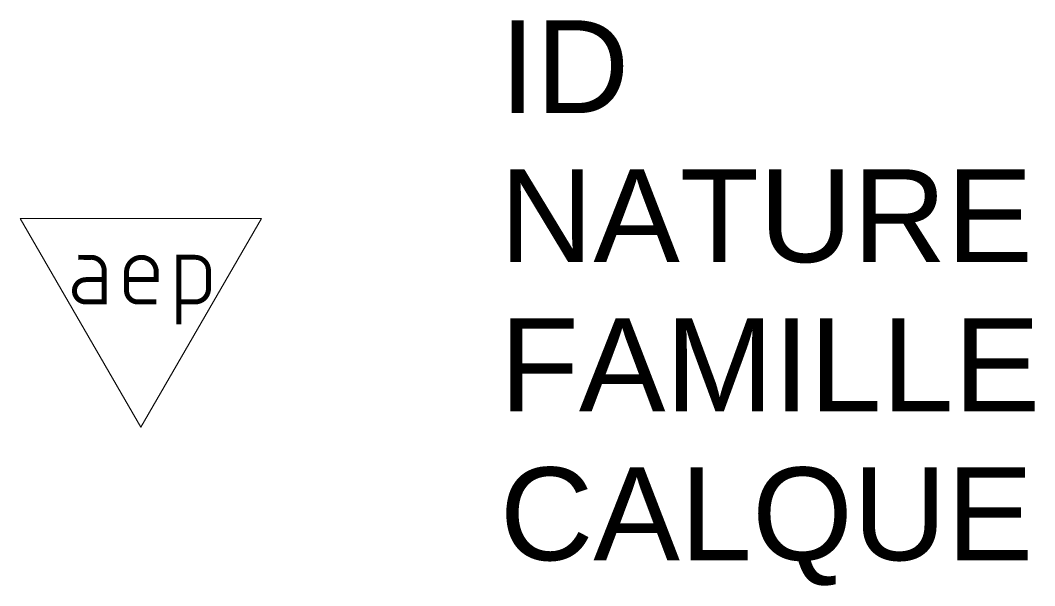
# Model space of a CAD drawing. Header units: metres. Extents: x -0.26 to 1.93, y -0.34 to 0.88.
import ezdxf

# ---------------------------------------------------------------- set-up
doc = ezdxf.new("R2010")
doc.units = ezdxf.units.M
doc.header["$LTSCALE"] = 2
doc.linetypes.add('Socle_Continu', pattern=[2.5, 2.5, 0])
doc.layers.add('EAUPO_SCI', color=140, linetype='Socle_Continu', lineweight=13)
doc.styles.get("Standard").update_dxf_attribs({"font": 'arial.ttf'})

msp = doc.modelspace()

# ---------------------------------------------------------------- linework, layer by layer
at = {"layer": 'EAUPO_SCI', "linetype": 'Socle_Continu', "flags": 128}
msp.add_lwpolyline([(-0.2599, 0.45), (0.2597, 0.45), (0, 0)], close=True, dxfattribs=at)
at = {"layer": 'EAUPO_SCI', "linetype": 'Socle_Continu', "const_width": 0.0107, "flags": 128}
for points in [[(-0.1072, 0.3662, -0.408207), (-0.0792, 0.338), (-0.0792, 0.27), (-0.1192, 0.27, -1.002527), (-0.1192, 0.3179)], [(0.0331, 0.27), (-0.0069, 0.27, -0.408864), (-0.031, 0.2939), (-0.031, 0.3341, -0.99952), (0.0331, 0.3341), (0.0331, 0.3181), (-0.031, 0.3181)], [(0.0813, 0.2218), (0.0813, 0.3662), (0.1172, 0.3662, -0.410969), (0.1454, 0.338), (0.1454, 0.298, -0.406349), (0.1172, 0.27), (0.0813, 0.27)]]:
    msp.add_lwpolyline(points, format="xyb", dxfattribs=at)
for points in [[(-0.1352, 0.3662), (-0.1072, 0.366)], [(-0.0792, 0.3181), (-0.1192, 0.3181)]]:
    msp.add_lwpolyline(points, dxfattribs=at)

# ---------------------------------------------------------------- texts
at = {"layer": 'EAUPO_SCI', "linetype": 'Socle_Continu', "flags": 9}
for tag, p, s in [('ID', (0.7727, 0.6771), 'AP_2006'), ('NATURE', (0.7727, 0.3558), 'Repérage de réseau'), ('FAMILLE', (0.7727, 0.0345), 'Eau potable'), ('CALQUE', (0.7727, -0.2867), 'EAUPO_SCI')]:
    msp.add_attdef(tag, p, s, height=0.2, dxfattribs=at)

doc.saveas('drawing.dxf')
